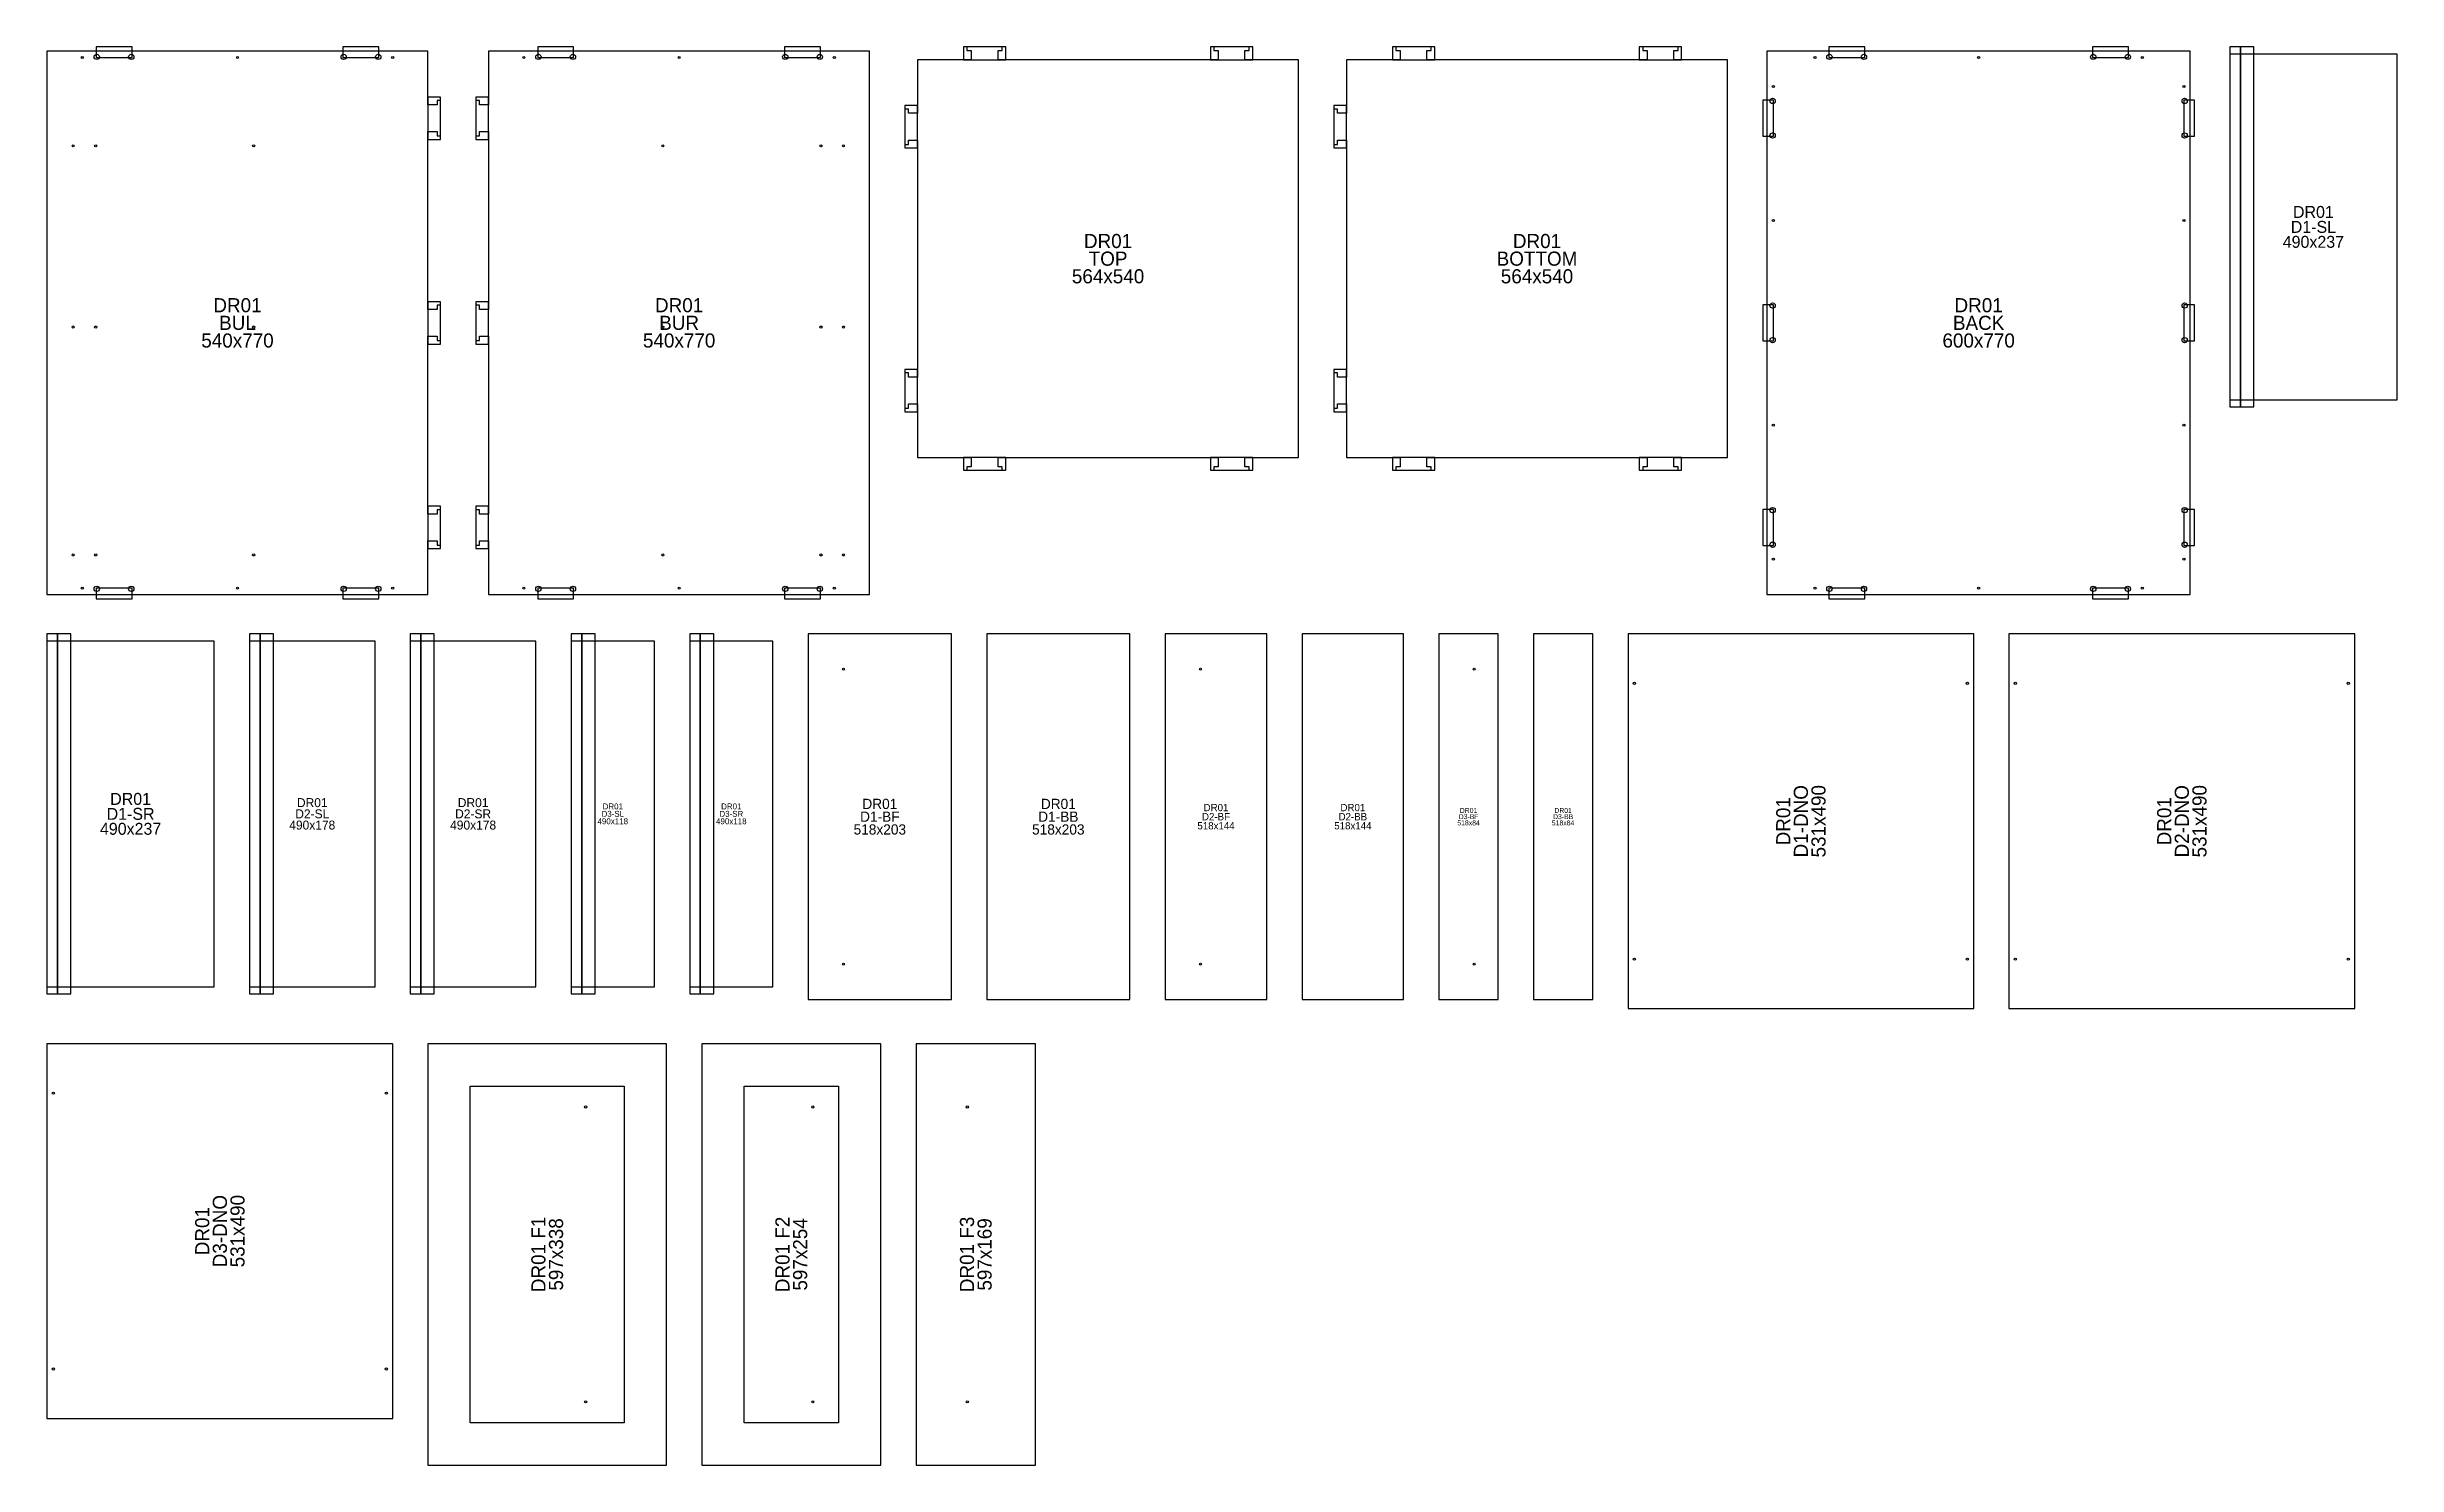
# Model space of a CAD drawing. Extents: x 0 to 3331, y 0 to 2010.
import ezdxf
from ezdxf.enums import TextEntityAlignment as Align

# ---------------------------------------------------------------- set-up
doc = ezdxf.new("R2010")
doc.units = 0
for name, color, linetype in [('DRAWER_BOTTOM_POCKET', 2, 'CONTINUOUS'), ('DRAWER_RUNNER_POCKET', 1, 'CONTINUOUS'), ('FRONT_HINGES_3MM', 30, 'CONTINUOUS'), ('OUTLINE', 7, 'CONTINUOUS'), ('PUZZLE_DOG_BONES', 2, 'CONTINUOUS'), ('PUZZLE_HOLES_7_5MM', 3, 'CONTINUOUS'), ('PUZZLE_SOCKET', 1, 'CONTINUOUS'), ('RUNNERS_3MM', 5, 'CONTINUOUS'), ('SCREWS_3MM', 4, 'CONTINUOUS'), ('SHAKER_PANEL_POCKET', 41, 'CONTINUOUS'), ('UNIT_NUMBER', 94, 'CONTINUOUS')]:
    doc.layers.add(name, color=color, linetype=linetype)

msp = doc.modelspace()

# ---------------------------------------------------------------- linework, layer by layer
at = {"layer": 'DRAWER_BOTTOM_POCKET'}
for points in [[(3109, 1500), (3128, 1500), (3128, 2010), (3109, 2010)], [(15, 668), (34, 668), (34, 1178), (15, 1178)], [(302, 668), (321, 668), (321, 1178), (302, 1178)], [(530, 668), (549, 668), (549, 1178), (530, 1178)], [(758, 668), (777, 668), (777, 1178), (758, 1178)], [(926, 668), (945, 668), (945, 1178), (926, 1178)]]:
    msp.add_lwpolyline(points, close=True, dxfattribs=at)
at = {"layer": 'DRAWER_RUNNER_POCKET'}
for points in [[(3094, 1500), (3109, 1500), (3109, 2010), (3094, 2010)], [(0, 668), (15, 668), (15, 1178), (0, 1178)], [(287, 668), (302, 668), (302, 1178), (287, 1178)], [(515, 668), (530, 668), (530, 1178), (515, 1178)], [(743, 668), (758, 668), (758, 1178), (743, 1178)], [(911, 668), (926, 668), (926, 1178), (911, 1178)]]:
    msp.add_lwpolyline(points, close=True, dxfattribs=at)
at = {"layer": 'FRONT_HINGES_3MM'}
for centre in [(763.5, 507.5), (1085.5, 507.5), (1304.5, 507.5), (763.5, 89.5), (1085.5, 89.5), (1304.5, 89.5)]:
    msp.add_circle(centre, 1.5, dxfattribs=at)
at = {"layer": 'OUTLINE'}
for points in [[(0, 1234), (540, 1234), (540, 1304), (540, 1310), (553, 1310), (553, 1304), (558, 1304), (558, 1354), (553, 1354), (553, 1348), (540, 1348), (540, 1354), (540, 1594), (540, 1600), (553, 1600), (553, 1594), (558, 1594), (558, 1644), (553, 1644), (553, 1638), (540, 1638), (540, 1644), (540, 1884), (540, 1890), (553, 1890), (553, 1884), (558, 1884), (558, 1934), (553, 1934), (553, 1928), (540, 1928), (540, 1934), (540, 2004), (0, 2004)], [(626, 1234), (1166, 1234), (1166, 2004), (626, 2004), (626, 1934), (626, 1928), (613, 1928), (613, 1934), (608, 1934), (608, 1884), (613, 1884), (613, 1890), (626, 1890), (626, 1884), (626, 1644), (626, 1638), (613, 1638), (613, 1644), (608, 1644), (608, 1594), (613, 1594), (613, 1600), (626, 1600), (626, 1594), (626, 1354), (626, 1348), (613, 1348), (613, 1354), (608, 1354), (608, 1304), (613, 1304), (613, 1310), (626, 1310), (626, 1304)], [(1234, 1428), (1304, 1428), (1310, 1428), (1310, 1415), (1304, 1415), (1304, 1410), (1354, 1410), (1354, 1415), (1348, 1415), (1348, 1428), (1354, 1428), (1654, 1428), (1660, 1428), (1660, 1415), (1654, 1415), (1654, 1410), (1704, 1410), (1704, 1415), (1698, 1415), (1698, 1428), (1704, 1428), (1774, 1428), (1774, 1992), (1704, 1992), (1698, 1992), (1698, 2005), (1704, 2005), (1704, 2010), (1654, 2010), (1654, 2005), (1660, 2005), (1660, 1992), (1654, 1992), (1354, 1992), (1348, 1992), (1348, 2005), (1354, 2005), (1354, 2010), (1304, 2010), (1304, 2005), (1310, 2005), (1310, 1992), (1304, 1992), (1234, 1992), (1234, 1922), (1234, 1916), (1221, 1916), (1221, 1922), (1216, 1922), (1216, 1872), (1221, 1872), (1221, 1878), (1234, 1878), (1234, 1872), (1234, 1548), (1234, 1542), (1221, 1542), (1221, 1548), (1216, 1548), (1216, 1498), (1221, 1498), (1221, 1504), (1234, 1504), (1234, 1498)], [(1842, 1428), (1912, 1428), (1918, 1428), (1918, 1415), (1912, 1415), (1912, 1410), (1962, 1410), (1962, 1415), (1956, 1415), (1956, 1428), (1962, 1428), (2262, 1428), (2268, 1428), (2268, 1415), (2262, 1415), (2262, 1410), (2312, 1410), (2312, 1415), (2306, 1415), (2306, 1428), (2312, 1428), (2382, 1428), (2382, 1992), (2312, 1992), (2306, 1992), (2306, 2005), (2312, 2005), (2312, 2010), (2262, 2010), (2262, 2005), (2268, 2005), (2268, 1992), (2262, 1992), (1962, 1992), (1956, 1992), (1956, 2005), (1962, 2005), (1962, 2010), (1912, 2010), (1912, 2005), (1918, 2005), (1918, 1992), (1912, 1992), (1842, 1992), (1842, 1922), (1842, 1916), (1829, 1916), (1829, 1922), (1824, 1922), (1824, 1872), (1829, 1872), (1829, 1878), (1842, 1878), (1842, 1872), (1842, 1548), (1842, 1542), (1829, 1542), (1829, 1548), (1824, 1548), (1824, 1498), (1829, 1498), (1829, 1504), (1842, 1504), (1842, 1498)], [(2438, 1234), (3038, 1234), (3038, 2004), (2438, 2004)], [(3094, 1510), (3331, 1510), (3331, 2000), (3094, 2000)], [(0, 678), (237, 678), (237, 1168), (0, 1168)], [(287, 678), (465, 678), (465, 1168), (287, 1168)], [(515, 678), (693, 678), (693, 1168), (515, 1168)], [(743, 678), (861, 678), (861, 1168), (743, 1168)], [(911, 678), (1029, 678), (1029, 1168), (911, 1168)], [(1079, 660), (1282, 660), (1282, 1178), (1079, 1178)], [(1332, 660), (1535, 660), (1535, 1178), (1332, 1178)], [(1585, 660), (1729, 660), (1729, 1178), (1585, 1178)], [(1779, 660), (1923, 660), (1923, 1178), (1779, 1178)], [(1973, 660), (2057, 660), (2057, 1178), (1973, 1178)], [(2107, 660), (2191, 660), (2191, 1178), (2107, 1178)], [(2731, 647), (2731, 1178), (2241, 1178), (2241, 647)], [(3271, 647), (3271, 1178), (2781, 1178), (2781, 647)], [(490, 66), (490, 597), (0, 597), (0, 66)], [(878, 0), (878, 597), (540, 597), (540, 0)], [(1182, 0), (1182, 597), (928, 597), (928, 0)], [(1401, 0), (1401, 597), (1232, 597), (1232, 0)]]:
    msp.add_lwpolyline(points, close=True, dxfattribs=at)
at = {"layer": 'PUZZLE_DOG_BONES'}
for points in [[(1299, 1992), (1359, 1992), (1359, 2010), (1299, 2010)], [(1649, 1992), (1709, 1992), (1709, 2010), (1649, 2010)], [(1907, 1992), (1967, 1992), (1967, 2010), (1907, 2010)], [(2257, 1992), (2317, 1992), (2317, 2010), (2257, 2010)], [(540, 1879), (558, 1879), (558, 1939), (540, 1939)], [(608, 1879), (626, 1879), (626, 1939), (608, 1939)], [(1216, 1867), (1234, 1867), (1234, 1927), (1216, 1927)], [(1824, 1867), (1842, 1867), (1842, 1927), (1824, 1927)], [(540, 1589), (558, 1589), (558, 1649), (540, 1649)], [(608, 1589), (626, 1589), (626, 1649), (608, 1649)], [(1216, 1493), (1234, 1493), (1234, 1553), (1216, 1553)], [(1824, 1493), (1842, 1493), (1842, 1553), (1824, 1553)], [(1299, 1410), (1359, 1410), (1359, 1428), (1299, 1428)], [(1649, 1410), (1709, 1410), (1709, 1428), (1649, 1428)], [(1907, 1410), (1967, 1410), (1967, 1428), (1907, 1428)], [(2257, 1410), (2317, 1410), (2317, 1428), (2257, 1428)], [(540, 1299), (558, 1299), (558, 1359), (540, 1359)], [(608, 1299), (626, 1299), (626, 1359), (608, 1359)]]:
    msp.add_lwpolyline(points, close=True, dxfattribs=at)
at = {"layer": 'PUZZLE_HOLES_7_5MM'}
for centre in [(70.5, 1996), (119.5, 1996), (420.5, 1996), (469.5, 1996), (696.5, 1996), (745.5, 1996), (1046.5, 1996), (1095.5, 1996), (2526.5, 1996), (2575.5, 1996), (2900.5, 1996), (2949.5, 1996), (2446, 1933.5), (3030, 1933.5), (2446, 1884.5), (3030, 1884.5), (2446, 1643.5), (3030, 1643.5), (2446, 1594.5), (3030, 1594.5), (2446, 1353.5), (3030, 1353.5), (2446, 1304.5), (3030, 1304.5), (70.5, 1242), (119.5, 1242), (420.5, 1242), (469.5, 1242), (696.5, 1242), (745.5, 1242), (1046.5, 1242), (1095.5, 1242), (2526.5, 1242), (2575.5, 1242), (2900.5, 1242), (2949.5, 1242)]:
    msp.add_circle(centre, 3.75, dxfattribs=at)
at = {"layer": 'PUZZLE_SOCKET'}
for points in [[(69.5, 1995), (120.5, 1995), (120.5, 2010), (69.5, 2010)], [(419.5, 1995), (470.5, 1995), (470.5, 2010), (419.5, 2010)], [(695.5, 1995), (746.5, 1995), (746.5, 2010), (695.5, 2010)], [(1045.5, 1995), (1096.5, 1995), (1096.5, 2010), (1045.5, 2010)], [(2525.5, 1995), (2576.5, 1995), (2576.5, 2010), (2525.5, 2010)], [(2899.5, 1995), (2950.5, 1995), (2950.5, 2010), (2899.5, 2010)], [(2432, 1883.5), (2447, 1883.5), (2447, 1934.5), (2432, 1934.5)], [(3029, 1883.5), (3044, 1883.5), (3044, 1934.5), (3029, 1934.5)], [(2432, 1593.5), (2447, 1593.5), (2447, 1644.5), (2432, 1644.5)], [(3029, 1593.5), (3044, 1593.5), (3044, 1644.5), (3029, 1644.5)], [(2432, 1303.5), (2447, 1303.5), (2447, 1354.5), (2432, 1354.5)], [(3029, 1303.5), (3044, 1303.5), (3044, 1354.5), (3029, 1354.5)], [(69.5, 1228), (120.5, 1228), (120.5, 1243), (69.5, 1243)], [(419.5, 1228), (470.5, 1228), (470.5, 1243), (419.5, 1243)], [(695.5, 1228), (746.5, 1228), (746.5, 1243), (695.5, 1243)], [(1045.5, 1228), (1096.5, 1228), (1096.5, 1243), (1045.5, 1243)], [(2525.5, 1228), (2576.5, 1228), (2576.5, 1243), (2525.5, 1243)], [(2899.5, 1228), (2950.5, 1228), (2950.5, 1243), (2899.5, 1243)]]:
    msp.add_lwpolyline(points, close=True, dxfattribs=at)
at = {"layer": 'RUNNERS_3MM'}
for centre in [(37, 1870), (69, 1870), (293, 1870), (873, 1870), (1097, 1870), (1129, 1870), (37, 1613), (69, 1613), (293, 1613), (873, 1613), (1097, 1613), (1129, 1613), (37, 1290), (69, 1290), (293, 1290), (873, 1290), (1097, 1290), (1129, 1290)]:
    msp.add_circle(centre, 1.5, dxfattribs=at)
at = {"layer": 'SCREWS_3MM'}
for centre in [(50, 1995), (270, 1995), (490, 1995), (676, 1995), (896, 1995), (1116, 1995), (2506, 1995), (2738, 1995), (2970, 1995), (2447, 1954), (3029, 1954), (2447, 1764), (3029, 1764), (2447, 1474), (3029, 1474), (2447, 1284), (3029, 1284), (50, 1243), (270, 1243), (490, 1243), (676, 1243), (896, 1243), (1116, 1243), (2506, 1243), (2738, 1243), (2970, 1243), (1129, 1128), (1635, 1128), (2023, 1128), (2250, 1108), (2722, 1108), (2790, 1108), (3262, 1108), (1129, 710), (1635, 710), (2023, 710), (2250, 717), (2722, 717), (2790, 717), (3262, 717), (9, 527), (481, 527), (9, 136), (481, 136)]:
    msp.add_circle(centre, 1.5, dxfattribs=at)
at = {"layer": 'SHAKER_PANEL_POCKET'}
for points in [[(600, 60), (600, 537), (818, 537), (818, 60)], [(988, 60), (988, 537), (1122, 537), (1122, 60)]]:
    msp.add_lwpolyline(points, close=True, dxfattribs=at)

# ---------------------------------------------------------------- texts
at = {"layer": 'UNIT_NUMBER'}
for s, height, p in [('DR01', 16.93, (3212.5, 1776.2)), ('DR01', 20, (1504, 1735)), ('DR01', 20, (2112, 1735)), ('490x237', 16.93, (3212.5, 1733.8)), ('D1-SL', 16.93, (3212.5, 1755)), ('TOP', 20, (1504, 1710)), ('BOTTOM', 20, (2112, 1710)), ('564x540', 20, (1504, 1685)), ('564x540', 20, (2112, 1685)), ('DR01', 20, (270, 1644)), ('DR01', 20, (896, 1644)), ('DR01', 20, (2738, 1644)), ('540x770', 20, (270, 1594)), ('BUL', 20, (270, 1619)), ('540x770', 20, (896, 1594)), ('BUR', 20, (896, 1619)), ('600x770', 20, (2738, 1594)), ('BACK', 20, (2738, 1619)), ('DR01', 16.93, (118.5, 944.2)), ('DR01', 12.71, (376, 938.9)), ('DR01', 12.71, (604, 938.9)), ('DR01', 8.43, (802, 933.5)), ('DR01', 8.43, (970, 933.5)), ('DR01', 14.5, (1180.5, 937.1)), ('DR01', 14.5, (1433.5, 937.1)), ('DR01', 10.29, (1657, 931.9)), ('DR01', 10.29, (1851, 931.9)), ('490x237', 16.93, (118.5, 901.8)), ('D1-SR', 16.93, (118.5, 923)), ('490x178', 12.71, (376, 907.1)), ('D2-SL', 12.71, (376, 923)), ('490x178', 12.71, (604, 907.1)), ('D2-SR', 12.71, (604, 923)), ('490x118', 8.43, (802, 912.5)), ('D3-SL', 8.43, (802, 923)), ('490x118', 8.43, (970, 912.5)), ('D3-SR', 8.43, (970, 923)), ('518x203', 14.5, (1180.5, 900.9)), ('D1-BF', 14.5, (1180.5, 919)), ('518x203', 14.5, (1433.5, 900.9)), ('D1-BB', 14.5, (1433.5, 919)), ('518x144', 10.29, (1657, 906.1)), ('D2-BF', 10.29, (1657, 919)), ('518x144', 10.29, (1851, 906.1)), ('D2-BB', 10.29, (1851, 919)), ('518x84', 7, (2015, 910.2)), ('D3-BF', 7, (2015, 919)), ('DR01', 7, (2015, 927.8)), ('518x84', 7, (2149, 910.2)), ('D3-BB', 7, (2149, 919)), ('DR01', 7, (2149, 927.8))]:
    msp.add_text(s, height=height, dxfattribs=at).set_placement(p, align=Align.MIDDLE_CENTER)
for s, p in [('DR01', (2461, 912.5)), ('D1-DNO', (2486, 912.5)), ('531x490', (2511, 912.5)), ('DR01', (3001, 912.5)), ('D2-DNO', (3026, 912.5)), ('531x490', (3051, 912.5)), ('D3-DNO', (245, 331.5)), ('531x490', (270, 331.5)), ('DR01', (220, 331.5)), ('DR01 F1', (696.5, 298.5)), ('597x338', (721.5, 298.5)), ('DR01 F2', (1042.5, 298.5)), ('597x254', (1067.5, 298.5)), ('DR01 F3', (1304, 298.5)), ('597x169', (1329, 298.5))]:
    msp.add_text(s, height=20, rotation=90, dxfattribs=at).set_placement(p, align=Align.MIDDLE_CENTER)

doc.saveas('drawing.dxf')
